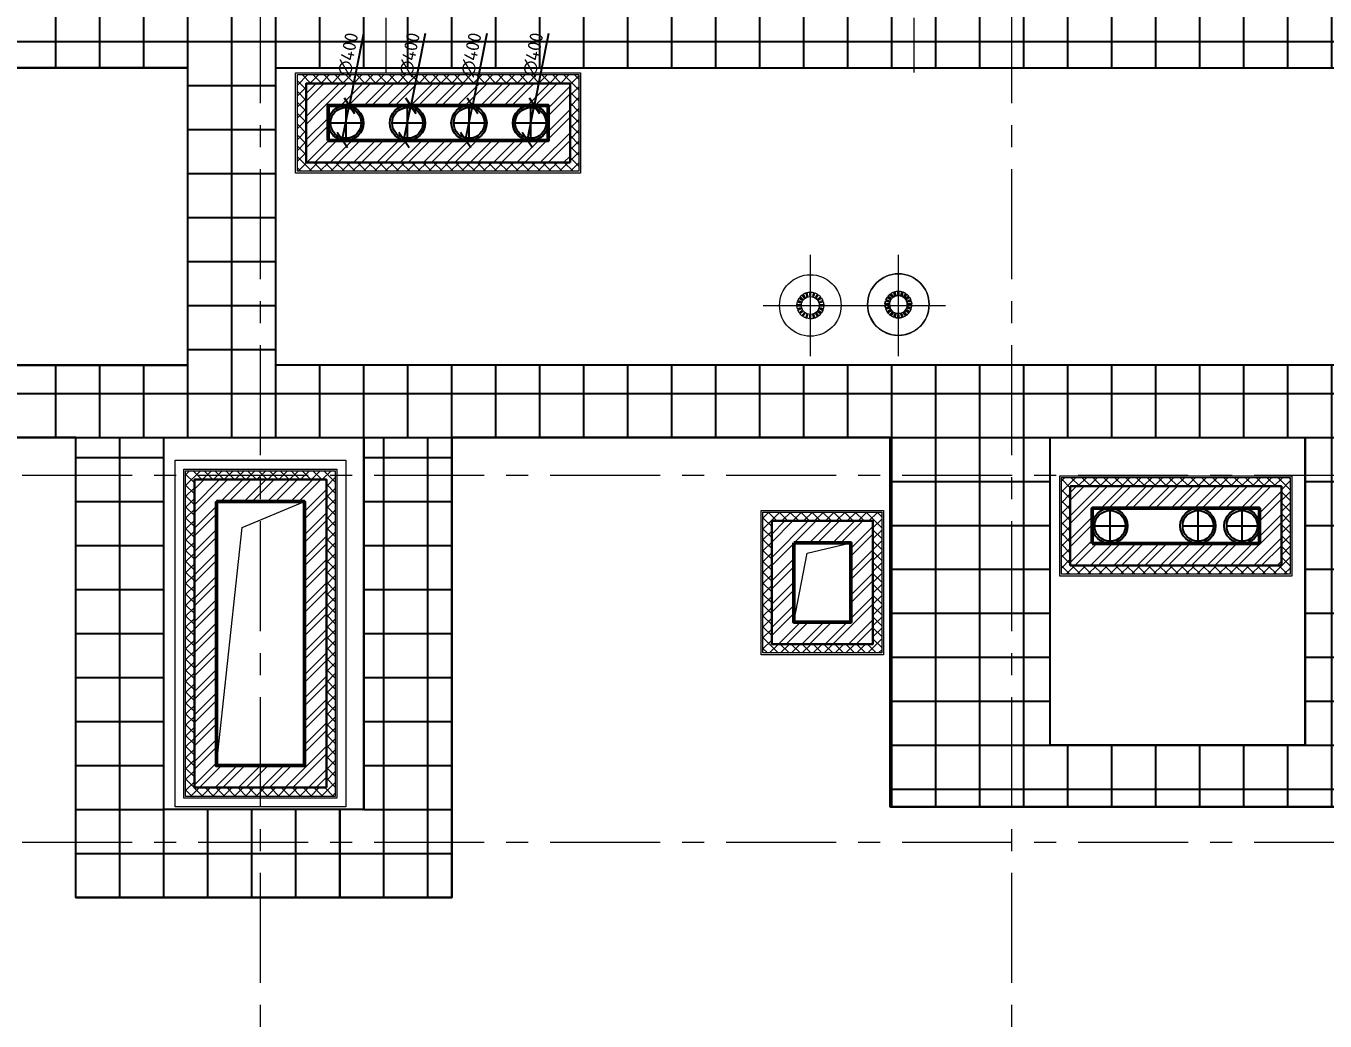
# Model space of a CAD drawing. Header units: millimetres. Extents: x -8689834 to 9419935, y 0 to 135940.
# Drawn here: x 499035 to 513797, y 68962 to 80272 of the extents above; entities that cross this region are included whole.
import ezdxf
from ezdxf import colors
from ezdxf.entities.mleader import LeaderData, LeaderLine
from ezdxf.math import Vec2, Vec3

# ---------------------------------------------------------------- set-up
doc = ezdxf.new("R2010")
doc.units = ezdxf.units.MM
doc.header["$MEASUREMENT"] = 0
doc.linetypes.add('CENTER', pattern=[2, 1.25, -0.25, 0.25, -0.25])
doc.layers.get('0').update_dxf_attribs({"color": 250, "lineweight": 9})
for name, color, linetype, lineweight in [('АР_Воронки н', 82, 'Continuous', 9), ('АР_Оси', 7, 'Continuous', 9), ('АР_Отметки', 250, 'Continuous', 15), ('АР_Перегородки кирпич', 244, 'Continuous', 30), ('АР_Перегородки_кирпич_Штрих', 244, 'Continuous', 5), ('АР_Утеплитель', 154, 'Continuous', 9), ('АР_Штрих утеплитель', 24, 'Continuous', 13), ('ОБОРУДОВАНИЕ', 253, 'Continuous', 5), ('ПРОЕМЫ ОВ', 173, 'Continuous', 50)]:
    doc.layers.add(name, color=color, linetype=linetype, lineweight=lineweight)
for name, color, linetype in [('АР_Кровля дорожки', 245, 'Continuous'), ('М_дефлектор', 122, 'Continuous'), ('М_проемы ОВ', 30, 'Continuous'), ('М_проемы ОВ вч', 210, 'Continuous'), ('Тонкая', 7, 'Continuous')]:
    doc.layers.add(name, color=color, linetype=linetype)
doc.layers.get('0').freeze()
doc.styles.add('ISOCPEUR', font='isocpeur.ttf', dxfattribs={"width": 0.7})
doc.styles.add('RomanS', font='isocpeur.ttf')
doc.dimstyles.new('Тимур', dxfattribs={"dimscale": 100, "dimtxt": 250, "dimasz": 1.5, "dimexe": 1, "dimexo": 0, "dimgap": 0.5, "dimtad": 1, "dimdec": 0, "dimrnd": 10, "dimzin": 12, "dimdsep": 46, "dimtxsty": 'RomanS', "dimblk1": 'OBLIQUE', "dimblk2": 'OBLIQUE', "dimsah": 1, "dimcen": 3, "dimdle": 1, "dimclrd": 256, "dimclre": 256, "dimclrt": 256, "dimadec": 0, "dimazin": 0, "dimtfac": 0.666667, "dimtdec": 0, "dimtmove": 0, "dimatfit": 3, "dimldrblk": 'OBLIQUE', "dimfxl": 1, "dimtvp": 1, "dimtolj": 1, "dimtzin": 12, "dimlwd": -1, "dimlwe": -1, "dimarcsym": 0})
pattern_1 = [(90, (508874.3, 75595.77), (-500, 0), []), (180, (508874.3, 75595.77), (-3e-14, -500), [])]

# ---------------------------------------------------------------- blocks, each defined once
blk = doc.blocks.new('_DotSmall')
at = {"color": 0, "linetype": 'ByBlock', "const_width": 0.5}
blk.add_lwpolyline([(-0.0625, 0, 1), (0.0625, 0, 1)], format="xyb", close=True, dxfattribs=at)
blk = doc.blocks.new('M_Сток крыши - Сетчатый фильтр 380 мм - Слив 200 мм 2-3193379-Кровля')
at = {"layer": 'ОБОРУДОВАНИЕ', "color": 3, "lineweight": 20, "flags": 128}
for points in [[(-6, 112), (-6, 132), (-6, 152)], [(6, 152), (6, 132), (6, 112)], [(-152, 9), (-132, 9), (-112, 9)], [(-108, 31), (-127, 37), (-146, 44)], [(-142, 56), (-123, 49), (-104, 43)], [(-93, 63), (-109, 74), (-126, 86)], [(-118, 96), (-102, 85), (-86, 73)], [(-70, 88), (-82, 104), (-93, 120)], [(-83, 128), (-71, 112), (-59, 95)], [(-40, 105), (-46, 124), (-52, 143)], [(-40, 147), (-34, 128), (-28, 109)], [(28, 109), (34, 128), (40, 147)], [(52, 143), (46, 124), (40, 105)], [(59, 95), (71, 112), (83, 128)], [(93, 120), (82, 104), (70, 88)], [(86, 73), (102, 85), (118, 96)], [(126, 86), (109, 74), (93, 63)], [(104, 43), (123, 49), (142, 56)], [(146, 44), (127, 37), (108, 31)], [(112, 9), (132, 9), (152, 9)], [(-112, -4), (-132, -4), (-152, -4)], [(-147, -38), (-128, -32), (-109, -26)], [(-106, -38), (-125, -44), (-144, -51)], [(-128, -82), (-112, -71), (-96, -59)], [(-88, -69), (-105, -81), (-121, -93)], [(-96, -118), (-84, -102), (-72, -86)], [(-62, -94), (-74, -110), (-86, -126)], [(-54, -143), (-48, -124), (-42, -104)], [(-29, -108), (-36, -128), (-42, -147)], [(-6, -152), (-6, -132), (-6, -112)], [(6, -112), (6, -132), (6, -152)], [(42, -147), (36, -128), (29, -108)], [(42, -104), (48, -124), (54, -143)], [(86, -126), (74, -110), (62, -94)], [(72, -86), (84, -102), (96, -118)], [(121, -93), (105, -81), (88, -69)], [(96, -59), (112, -71), (128, -82)], [(144, -51), (125, -44), (106, -38)], [(109, -26), (128, -32), (147, -38)], [(152, -4), (132, -4), (112, -4)]]:
    blk.add_lwpolyline(points, dxfattribs=at)
at = {"layer": 'ОБОРУДОВАНИЕ', "color": 3, "lineweight": 20}
for radius, start, end in [(350, 360, 180), (152, 92.388, 105.2896), (152, 74.7104, 87.612), (152, 163.3962, 176.5684), (152, 145.5443, 158.6195), (152, 127.775, 140.7677), (112, 175.3454, 180), (112, 157.4148, 163.893), (102, 360, 180), (112, 139.6161, 146.0938), (152, 110.0657, 122.9987), (112, 121.9295, 128.4067), (112, 104.3243, 110.801), (112, 86.7618, 93.2382), (112, 69.199, 75.6757), (152, 57.0013, 69.9343), (112, 51.5933, 58.0705), (112, 33.9062, 40.3839), (152, 39.2323, 52.225), (112, 16.107, 22.5852), (112, 360, 4.6546), (152, 21.3805, 34.4557), (152, 3.4316, 16.6038), (350, 180, 360), (152, 181.3452, 194.6195), (152, 199.3962, 212.7677), (152, 217.5443, 230.9987), (112, 180, 181.8238), (112, 193.4148, 199.893), (102, 180, 360), (112, 211.6161, 218.0938), (152, 235.775, 249.2896), (112, 229.9295, 236.4067), (112, 248.3243, 254.801), (152, 254.0657, 267.612), (112, 266.7618, 273.2382), (152, 272.388, 285.9343), (112, 285.199, 291.6757), (152, 290.7104, 304.225), (112, 303.5933, 310.0705), (112, 321.9062, 328.3839), (152, 309.0013, 322.4557), (112, 340.107, 346.5852), (112, 358.1762, 360), (152, 327.2323, 340.6038), (152, 345.3805, 358.6548)]:
    blk.add_arc((0, 0), radius, start, end, dxfattribs=at)
blk = doc.blocks.new('A$C357e6c43')
at = {"layer": 'АР_Воронки н', "flags": 128}
for points in [[(-6, 112), (-6, 132), (-6, 152)], [(6, 152), (6, 132), (6, 112)], [(-152, 9), (-132, 9), (-112, 9)], [(-108, 31), (-127, 37), (-146, 44)], [(-142, 56), (-123, 49), (-104, 43)], [(-93, 63), (-109, 74), (-126, 86)], [(-118, 96), (-102, 85), (-86, 73)], [(-70, 88), (-82, 104), (-93, 120)], [(-83, 128), (-71, 112), (-59, 95)], [(-40, 105), (-46, 124), (-52, 143)], [(-40, 147), (-34, 128), (-28, 109)], [(28, 109), (34, 128), (40, 147)], [(52, 143), (46, 124), (40, 105)], [(59, 95), (71, 112), (83, 128)], [(93, 120), (82, 104), (70, 88)], [(86, 73), (102, 85), (118, 96)], [(126, 86), (109, 74), (93, 63)], [(104, 43), (123, 49), (142, 56)], [(146, 44), (127, 37), (108, 31)], [(112, 9), (132, 9), (152, 9)], [(-112, -4), (-132, -4), (-152, -4)], [(-147, -38), (-128, -32), (-109, -26)], [(-106, -38), (-125, -44), (-144, -51)], [(-128, -82), (-112, -71), (-96, -59)], [(-88, -69), (-105, -81), (-121, -93)], [(-96, -118), (-84, -102), (-72, -86)], [(-62, -94), (-74, -110), (-86, -126)], [(-54, -143), (-48, -124), (-42, -104)], [(-29, -108), (-36, -128), (-42, -147)], [(-6, -152), (-6, -132), (-6, -112)], [(6, -112), (6, -132), (6, -152)], [(42, -147), (36, -128), (29, -108)], [(42, -104), (48, -124), (54, -143)], [(86, -126), (74, -110), (62, -94)], [(72, -86), (84, -102), (96, -118)], [(121, -93), (105, -81), (88, -69)], [(96, -59), (112, -71), (128, -82)], [(144, -51), (125, -44), (106, -38)], [(109, -26), (128, -32), (147, -38)], [(152, -4), (132, -4), (112, -4)]]:
    blk.add_lwpolyline(points, dxfattribs=at)
at = {"layer": 'АР_Воронки н'}
for radius, start, end in [(350, 0, 180), (152, 92.388, 105.2896), (152, 74.7104, 87.612), (350, 180, 0), (152, 163.3962, 176.5684), (152, 145.5443, 158.6195), (152, 127.775, 140.7677), (112, 175.3454, 180), (112, 180, 181.8238), (112, 157.4148, 163.893), (102, 0, 180), (102, 180, 0), (112, 139.6161, 146.0938), (152, 110.0657, 122.9987), (112, 121.9295, 128.4067), (112, 104.3243, 110.801), (112, 86.7618, 93.2382), (112, 69.199, 75.6757), (152, 57.0013, 69.9343), (112, 51.5933, 58.0705), (112, 33.9062, 40.3839), (152, 39.2323, 52.225), (112, 16.107, 22.5852), (112, 0, 4.6546), (112, 358.1762, 0), (152, 21.3805, 34.4557), (152, 3.4316, 16.6038), (152, 181.3452, 194.6195), (152, 199.3962, 212.7677), (152, 217.5443, 230.9987), (112, 193.4148, 199.893), (112, 211.6161, 218.0938), (152, 235.775, 249.2896), (112, 229.9295, 236.4067), (112, 248.3243, 254.801), (152, 254.0657, 267.612), (112, 266.7618, 273.2382), (152, 272.388, 285.9343), (112, 285.199, 291.6757), (152, 290.7104, 304.225), (112, 303.5933, 310.0705), (112, 321.9062, 328.3839), (152, 309.0013, 322.4557), (112, 340.107, 346.5852), (152, 327.2323, 340.6038), (152, 345.3805, 358.6548)]:
    blk.add_arc((0, 0), radius, start, end, dxfattribs=at)
blk = doc.blocks.new('A$C8068bb3d')
at = {"layer": 'АР_Оси', "linetype": 'CENTER', "ltscale": 1000}
for p, q in [((0, -576), (0, 576)), ((537, 0), (-537, 0))]:
    blk.add_line(p, q, dxfattribs=at)
blk = doc.blocks.new('A$Cd8bddbec')
at = {"color": 251, "linetype": 'ByBlock'}
for points in [[(-2, 175), (-2, -175)], [(-175, 0), (175, 0)]]:
    blk.add_lwpolyline(points, dxfattribs=at)
blk.add_circle((0, 0), 175, dxfattribs=at)
at = {"layer": 'М_дефлектор'}
blk.add_circle((-2, 0), 200, dxfattribs=at)
blk = doc.blocks.new('_Oblique')
at = {"color": 0, "linetype": 'ByBlock', "lineweight": -2}
blk.add_line((-0.5, -0.5), (0.5, 0.5), dxfattribs=at)
blk = doc.blocks.new('*D727')
at = {"layer": 'М_проемы ОВ', "transparency": 16777216}
for p in [(502870, 80185), (502630, 78974)]:
    blk.add_line(p, (502708, 79366), dxfattribs=at)
at = {"layer": 'М_проемы ОВ', "linetype": 'ByBlock', "transparency": 16777216, "xscale": 150, "yscale": 150, "zscale": 150}
for p, rotation in [((502708, 79366), 258.7608743418975), ((502630, 78974), 78.76087434189743)]:
    blk.add_blockref('_Oblique', p, dxfattribs=dict(at, rotation=rotation))
at = {"layer": 'М_проемы ОВ', "linetype": 'ByBlock', "transparency": 16777216, "insert": (502696, 79947), "char_height": 150, "attachment_point": 5, "rotation": 78.7609, "style": 'RomanS'}
blk.add_mtext('\\A1;∅400', dxfattribs=at)
blk = doc.blocks.new('*D728')
at = {"layer": 'М_проемы ОВ', "transparency": 16777216}
for p in [(503570, 80185), (503330, 78974)]:
    blk.add_line(p, (503408, 79366), dxfattribs=at)
at = {"layer": 'М_проемы ОВ', "linetype": 'ByBlock', "transparency": 16777216, "xscale": 150, "yscale": 150, "zscale": 150}
for p, rotation in [((503408, 79366), 258.7608743418975), ((503330, 78974), 78.76087434189743)]:
    blk.add_blockref('_Oblique', p, dxfattribs=dict(at, rotation=rotation))
at = {"layer": 'М_проемы ОВ', "linetype": 'ByBlock', "transparency": 16777216, "insert": (503396, 79947), "char_height": 150, "attachment_point": 5, "rotation": 78.7609, "style": 'RomanS'}
blk.add_mtext('\\A1;∅400', dxfattribs=at)
blk = doc.blocks.new('*D729')
at = {"layer": 'М_проемы ОВ', "transparency": 16777216}
for p in [(504272, 80185), (504031, 78974)]:
    blk.add_line(p, (504109, 79366), dxfattribs=at)
at = {"layer": 'М_проемы ОВ', "linetype": 'ByBlock', "transparency": 16777216, "xscale": 150, "yscale": 150, "zscale": 150}
for p, rotation in [((504109, 79366), 258.7608743418958), ((504031, 78974), 78.76087434189583)]:
    blk.add_blockref('_Oblique', p, dxfattribs=dict(at, rotation=rotation))
at = {"layer": 'М_проемы ОВ', "linetype": 'ByBlock', "transparency": 16777216, "insert": (504097, 79947), "char_height": 150, "attachment_point": 5, "rotation": 78.7609, "style": 'RomanS'}
blk.add_mtext('\\A1;∅400', dxfattribs=at)
blk = doc.blocks.new('*D730')
at = {"layer": 'М_проемы ОВ', "transparency": 16777216}
for p in [(504974, 80185), (504733, 78974)]:
    blk.add_line(p, (504811, 79366), dxfattribs=at)
at = {"layer": 'М_проемы ОВ', "linetype": 'ByBlock', "transparency": 16777216, "xscale": 150, "yscale": 150, "zscale": 150}
for p, rotation in [((504811, 79366), 258.7608743418975), ((504733, 78974), 78.76087434189743)]:
    blk.add_blockref('_Oblique', p, dxfattribs=dict(at, rotation=rotation))
at = {"layer": 'М_проемы ОВ', "linetype": 'ByBlock', "transparency": 16777216, "insert": (504799, 79947), "char_height": 150, "attachment_point": 5, "rotation": 78.7609, "style": 'RomanS'}
blk.add_mtext('\\A1;∅400', dxfattribs=at)

msp = doc.modelspace()

# ---------------------------------------------------------------- hatches: boundary and pattern name
at = {"layer": 'АР_Кровля дорожки', "ltscale": 500}
h = msp.add_hatch(dxfattribs=at)
h.set_pattern_fill('ANSI37', color=256, scale=4000, angle=45, style=2, double=1)
h.set_pattern_definition(pattern_1)
h.paths.add_polyline_path([(495727.5, 79794.8), (495727.5, 80614.9), (479794, 80614.9), (479794, 81630.8), (474238.5, 81630.8), (474238.5, 80792.5), (478874.9, 80792.5), (478874.9, 79794.8)])
h.paths.add_polyline_path([(497474.7, 80614.9), (497474.7, 79794.8), (500874.2, 79794.8), (500874.2, 76415.9), (501874.6, 76415.9), (501874.6, 79794.8), (520357, 79794.8), (521157, 80614.9)])
edge = h.paths.add_edge_path()
edge.add_line((496710.3, 80614.9), (496710.3, 80411.7))
edge.add_arc((496835.3, 80411.7), 125, 180, 360)
edge.add_line((496960.3, 80411.7), (496960.3, 80614.9))
edge.add_line((496960.3, 80614.9), (496710.3, 80614.9))
edge = h.paths.add_edge_path()
edge.add_line((496276.2, 80614.9), (496276.2, 80411.7))
edge.add_arc((496433.7, 80411.7), 157.5, 180, 360)
edge.add_line((496591.2, 80411.7), (496591.2, 80614.9))
edge.add_line((496591.2, 80614.9), (496276.2, 80614.9))
h = msp.add_hatch(dxfattribs=at)
h.set_pattern_fill('ANSI37', color=256, scale=4000, angle=45, style=2, double=1)
h.set_pattern_definition(pattern_1)
h.paths.add_polyline_path([(499601, 76415.9), (493238.5, 76415.9), (493238.5, 75595.8), (499601, 75595.8)])
h = msp.add_hatch(dxfattribs=at)
h.set_pattern_fill('ANSI37', color=256, scale=4000, angle=45, style=2, double=1)
h.set_pattern_definition(pattern_1)
h.paths.add_polyline_path([(499413.4, 75595.8), (520357, 75595.8), (520357, 76415.9), (499413.4, 76415.9)])
h = msp.add_hatch(dxfattribs=at)
h.set_pattern_fill('ANSI37', color=256, scale=4000, angle=45, style=2, double=1)
h.set_pattern_definition([(90, (500601, 71365.84), (-500, 0), []), (180, (500601, 71365.84), (-3e-14, -500), [])])
h.paths.add_polyline_path([(500601, 75595.8), (499601, 75595.8), (499601, 75165.7), (500601, 75165.7)])
h.paths.add_polyline_path([(500601, 75165.7), (499601, 75165.7), (499601, 70995.7), (501881.8, 70995.7), (501881.8, 71365.8), (500601, 71365.8)])
h.paths.add_polyline_path([(501881.8, 70995.7), (499601, 70995.7), (499601, 70365.8), (501881.8, 70365.8)])
h.paths.add_polyline_path([(502874.7, 71366.4), (501881.8, 70995.7), (501881.8, 70365.8), (503874.7, 70365.8), (503874.7, 75595.8), (502874.7, 75595.8)])
h.paths.add_polyline_path([(502861.4, 71365.8), (501881.8, 71365.8), (501881.8, 70995.7), (502861.4, 71366.4)], flags=17)
h.paths.add_polyline_path([(500545.9, 73033.6), (500545.9, 73697.8)], flags=16)
h = msp.add_hatch(dxfattribs=at)
h.set_pattern_fill('ANSI37', color=256, scale=4000, angle=45, style=2, double=1)
h.set_pattern_definition(pattern_1)
h.paths.add_polyline_path([(510672.2, 75165.7), (508856.7, 75165.7), (508856.7, 71397.6), (514441.7, 71397.6), (514441.7, 72097.6), (510672.2, 72097.6)])
h.paths.add_polyline_path([(510672.2, 75595.8), (508856.7, 75595.8), (508856.7, 75165.7), (510672.2, 75166.2)])
h.paths.add_polyline_path([(508856.7, 74299.1), (508856.7, 74831)], flags=17)
h.paths.add_polyline_path([(508856.7, 72299.1), (508856.7, 72831)], flags=17)
h = msp.add_hatch(dxfattribs=at)
h.set_pattern_fill('ANSI37', color=256, scale=4000, angle=45, style=2, double=1)
h.set_pattern_definition(pattern_1)
h.paths.add_polyline_path([(514569.5, 75165.7), (513569.5, 75165.7), (513569.5, 72097.6), (514569.5, 72097.6)])
h.paths.add_polyline_path([(514569.5, 75595.8), (513569.5, 75595.8), (513569.5, 75165.7), (514569.5, 75165.7)])
h.paths.add_polyline_path([(513569.5, 74299.1), (513569.5, 74831)], flags=17)
h.paths.add_polyline_path([(513569.5, 72299.1), (513569.5, 72831)], flags=17)
at = {"layer": 'АР_Перегородки_кирпич_Штрих', "ltscale": 500}
h = msp.add_hatch(dxfattribs=at)
h.set_pattern_fill('ANSI32', color=256, scale=500)
h.set_pattern_definition([(45, (17129.94, 120), (-132.58252, 132.58252), []), (45, (17218.33, 120), (-132.58252, 132.58252), [])])
h.paths.add_polyline_path([(504967.3, 78970.3), (502469.1, 78970.3), (502469.1, 79370.3), (504967.3, 79370.3)], flags=16)
h.paths.add_polyline_path([(505217.3, 78720.3), (502219.1, 78720.3), (502219.1, 79620.3), (505217.3, 79620.3)])
h = msp.add_hatch(dxfattribs=at)
h.set_pattern_fill('ANSI32', color=256, scale=500)
h.paths.add_polyline_path([(502199.3, 71865.7), (501199.2, 71865.7), (501199.2, 74865.7), (502199.3, 74865.7)], flags=16)
h.paths.add_polyline_path([(502449.3, 71615.7), (500949.2, 71615.7), (500949.2, 75115.7), (502449.3, 75115.7)])
h = msp.add_hatch(dxfattribs=at)
h.set_pattern_fill('ANSI32', color=256, scale=500)
h.paths.add_polyline_path([(513050.7, 74390.1), (511152.4, 74390.1), (511152.4, 74790.1), (513050.7, 74790.1)], flags=16)
h.paths.add_polyline_path([(513300.7, 74140.2), (510902.4, 74140.1), (510902.4, 75040.1), (513300.7, 75040.2)])
h = msp.add_hatch(dxfattribs=at)
h.set_pattern_fill('ANSI32', color=256, scale=500)
h.paths.add_polyline_path([(507509.3, 74645.7), (508659.3, 74645.7), (508659.3, 73245.7), (507509.3, 73245.7)])
h.paths.add_polyline_path([(507759.3, 74395.7), (508409.3, 74395.7), (508409.3, 73495.7), (507759.3, 73495.7)], flags=16)
at = {"layer": 'АР_Утеплитель', "ltscale": 500}
h = msp.add_hatch(dxfattribs=at)
h.set_pattern_fill('ANSI37', color=256, scale=700)
h.set_pattern_definition([(45, (17129.94, 120), (-61.871843, 61.871843), []), (135, (17129.94, 120), (-61.871843, -61.871843), [])])
h.paths.add_polyline_path([(505317.3, 78620.3), (502119.1, 78620.3), (502119.1, 79720.3), (505317.3, 79720.3)])
h.paths.add_polyline_path([(505217.3, 78720.3), (502219.1, 78720.3), (502219.1, 79620.3), (505217.3, 79620.3)], flags=16)
h = msp.add_hatch(dxfattribs=at)
h.set_pattern_fill('ANSI37', color=256, scale=700)
h.paths.add_polyline_path([(502449.3, 71615.7), (500949.2, 71615.7), (500949.2, 75115.7), (502449.3, 75115.7)], flags=16)
h.paths.add_polyline_path([(502549.3, 71515.7), (500849.2, 71515.7), (500849.2, 75215.7), (502549.3, 75215.7)])
h = msp.add_hatch(dxfattribs=at)
h.set_pattern_fill('ANSI37', color=256, scale=700)
h.paths.add_polyline_path([(513300.7, 74140.2), (510902.4, 74140.1), (510902.4, 75040.1), (513300.7, 75040.2)], flags=16)
h.paths.add_polyline_path([(513400.7, 74040.2), (510802.4, 74040.1), (510802.4, 75140.1), (513400.7, 75140.2)])
h = msp.add_hatch(dxfattribs=at)
h.set_pattern_fill('ANSI37', color=256, scale=700)
h.paths.add_polyline_path([(507509.3, 74645.7), (508659.3, 74645.7), (508659.3, 73245.7), (507509.3, 73245.7)], flags=16)
h.paths.add_polyline_path([(507409.3, 74745.7), (508759.3, 74745.7), (508759.3, 73145.7), (507409.3, 73145.7)])
at = {"layer": 'АР_Штрих утеплитель', "ltscale": 500}
h = msp.add_hatch(dxfattribs=at)
h.set_pattern_fill('ANSI37', color=256, scale=700)
h.paths.add_polyline_path([(488125.4, 86470.7), (487311, 86470.7), (487254.1, 86370.7), (488125.4, 86370.7)])
h.paths.add_polyline_path([(487311, 86470.7), (485125.4, 86470.7), (485125.4, 86370.7), (487254.1, 86370.7)])
h.paths.add_polyline_path([(485125.4, 86470.7), (484719.3, 86470.7), (484719.3, 86370.7), (485125.4, 86370.7)])
h.paths.add_polyline_path([(484719.3, 86470.7), (484599.3, 86470.7), (484599.3, 86350.7), (484699.3, 86350.7), (484699.3, 86370.7), (484719.3, 86370.7)])
h.paths.add_polyline_path([(484699.3, 86350.7), (484599.3, 86350.7), (484599.3, 82608.9), (484699.3, 82507.6)], flags=17)
h.paths.add_polyline_path([(488674.3, 86470.7), (488125.4, 86470.7), (488125.4, 86370.7), (488674.3, 86370.7)])
h.paths.add_polyline_path([(491125.4, 86470.7), (488674.3, 86470.7), (488674.3, 86370.7), (491125.4, 86370.7)])
edge = h.paths.add_edge_path()
edge.add_line((519039.3, 86470.7), (491125.4, 86470.7))
edge.add_line((491125.4, 86470.7), (491125.4, 86370.7))
edge.add_line((491125.4, 86370.7), (518939.3, 86370.7))
edge.add_line((518939.3, 86370.7), (518939.3, 82505.7))
edge.add_line((518939.3, 82505.7), (529539.3, 82505.7))
edge.add_line((529539.3, 82505.7), (529539.3, 64635.7))
edge.add_line((529539.3, 64635.7), (535889.6, 64635.7))
edge.add_line((535889.6, 64635.7), (535889.6, 55285.7))
edge.add_line((535889.6, 55285.7), (523149.3, 55285.7))
edge.add_line((523149.3, 55285.7), (523149.3, 61635.7))
edge.add_line((523149.3, 61635.7), (515269.3, 61635.7))
edge.add_line((515269.3, 61635.7), (515269.3, 66825.7))
edge.add_line((515269.3, 66825.7), (506175.1, 66825.7))
edge.add_line((506175.1, 66825.7), (506175.1, 66244.5))
edge.add_line((506175.1, 66244.5), (506155.6, 66068.2))
edge.add_line((506155.6, 66068.2), (506141.9, 65984.2))
edge.add_line((506141.9, 65984.2), (506139, 65968))
edge.add_line((506139, 65968), (506076.4, 65639.5))
edge.add_line((506076.4, 65639.5), (506000.5, 65342.7))
edge.add_line((506000.5, 65342.7), (505851.9, 64925.9))
edge.add_arc((501860.9, 66451.5), 4272.6, 319.18314, 339.07997, ccw=False)
edge.add_arc((497562.1, 71117.2), 10600.2, 314.07966, 315.28219, ccw=False)
edge.add_arc((501930.8, 66599.1), 4315.4, 292.23076, 314.14191, ccw=False)
edge.add_arc((501910.9, 66605.1), 4328.5, 269.86222, 292.44587, ccw=False)
edge.add_arc((501906, 66682.9), 4406.3, 249.96788, 269.92729, ccw=False)
edge.add_arc((501848.5, 66565.3), 4276.1, 225.76952, 250.1526, ccw=False)
edge.add_arc((501989.4, 66546), 4362.1, 193.65104, 224.2664, ccw=False)
edge.add_arc((500211.3, 66232.6), 2562.8, 185.57656, 196.22526, ccw=False)
edge.add_line((497660.6, 65983.5), (497642.8, 66113.9))
edge.add_line((497642.8, 66113.9), (497625, 66244.2))
edge.add_line((497625, 66244.2), (497625, 66825.7))
edge.add_line((497625, 66825.7), (488494.3, 66825.7))
edge.add_line((488494.3, 66825.7), (488494.3, 61635.7))
edge.add_line((488494.3, 61635.7), (480374.2, 61635.5))
edge.add_line((480374.2, 61635.5), (480374.4, 58460.7))
edge.add_line((480374.4, 58460.7), (480374.5, 55285.7))
edge.add_line((480374.5, 55285.7), (467634.3, 55285.6))
edge.add_line((467634.3, 55285.6), (467634.2, 64635.7))
edge.add_line((467634.2, 64635.7), (473984.3, 64635.7))
edge.add_line((473984.3, 64635.7), (473984.3, 82505.7))
edge.add_line((473984.3, 82505.7), (484699.3, 82505.7))
edge.add_line((484699.3, 82505.7), (484599.3, 82605.7))
edge.add_line((484599.3, 82605.7), (473884.3, 82605.7))
edge.add_line((473884.3, 82605.7), (473884.3, 64735.7))
edge.add_line((473884.3, 64735.7), (467534.2, 64735.7))
edge.add_line((467534.2, 64735.7), (467534.3, 55185.7))
edge.add_line((467534.3, 55185.7), (480474.5, 55185.7))
edge.add_line((480474.5, 55185.7), (480474.3, 61535.7))
edge.add_line((480474.3, 61535.7), (488594.3, 61535.7))
edge.add_line((488594.3, 61535.7), (488594.3, 66725.7))
edge.add_line((488594.3, 66725.7), (497525, 66725.7))
edge.add_line((497525, 66725.7), (497525, 66237.4))
edge.add_line((497525, 66237.4), (497543.1, 66104.6))
edge.add_line((497543.1, 66104.6), (497561.3, 65971.9))
edge.add_arc((500388.5, 66262.9), 2842.2, 185.8771, 196.02248)
edge.add_arc((501992.2, 66548), 4465.5, 193.85838, 224.29859)
edge.add_arc((501842.9, 66555.8), 4365.4, 225.74069, 250.04366)
edge.add_arc((501905.5, 66682.6), 4506, 249.84489, 269.91997)
edge.add_arc((501902.1, 66644.7), 4468.1, 269.9629, 314.01068)
edge.add_line((505006.5, 63431.2), (505154.7, 63574.3))
edge.add_arc((501487.8, 66672.9), 4800.8, 319.80095, 338.22299)
edge.add_line((505946, 64891.8), (506096.4, 65314.3))
edge.add_line((506096.4, 65314.3), (506188.1, 65672.6))
edge.add_line((506188.1, 65672.6), (506240.4, 65967))
edge.add_line((506240.4, 65967), (506248.8, 66014.1))
edge.add_line((506248.8, 66014.1), (506275.1, 66238.7))
edge.add_line((506275.1, 66238.7), (506275.1, 66725.7))
edge.add_line((506275.1, 66725.7), (515169.3, 66725.7))
edge.add_line((515169.3, 66725.7), (515169.3, 61535.7))
edge.add_line((515169.3, 61535.7), (523049.3, 61535.7))
edge.add_line((523049.3, 61535.7), (523049.3, 55185.7))
edge.add_line((523049.3, 55185.7), (535989.6, 55185.7))
edge.add_line((535989.6, 55185.7), (535989.6, 64735.7))
edge.add_line((535989.6, 64735.7), (529639.3, 64735.7))
edge.add_line((529639.3, 64735.7), (529639.3, 82605.7))
edge.add_line((529639.3, 82605.7), (519039.3, 82605.7))
edge.add_line((519039.3, 82605.7), (519039.3, 86470.7))

# ---------------------------------------------------------------- linework, layer by layer
at = {"layer": 'АР_Кровля дорожки', "ltscale": 100}
for p, q in [((497474.7, 79794.8), (500874.2, 79794.8)), ((500874.2, 76415.9), (500874.2, 79794.8)), ((501874.6, 76415.9), (501874.6, 79794.8)), ((501877.9, 79794.8), (519001.3, 79794.8)), ((500874.2, 76415.9), (493238.5, 76415.9)), ((519001.3, 76415.9), (501881.7, 76415.9)), ((493238.5, 75595.8), (520357, 75595.8)), ((499601, 70365.8), (499601, 75595.8)), ((500601, 71365.8), (500601, 75595.8)), ((502874.7, 71365.8), (502874.7, 75595.8)), ((503874.7, 70365.8), (503874.7, 75595.8)), ((508856.7, 71397.6), (508856.7, 75595.8)), ((510672.2, 72097.6), (510672.2, 75595.8)), ((513569.5, 72097.6), (513569.5, 75595.8)), ((510672.2, 72097.6), (523645.5, 72097.6)), ((502874.7, 71365.8), (500601, 71365.8)), ((502601.5, 71365.8), (502601.5, 70365.8)), ((508856.7, 71397.6), (524868.6, 71397.6)), ((503861.4, 70365.8), (499601, 70365.8))]:
    msp.add_line(p, q, dxfattribs=at)
at = {"layer": 'АР_Кровля дорожки', "ltscale": 500}
for points in [[(493238.5, 76415.9), (500874.2, 76415.9), (500874.2, 79794.8), (497474.7, 79794.8)], [(521770.7, 71397.6), (508856.7, 71397.6), (508856.7, 75595.8), (503874.7, 75595.8), (503874.7, 70365.8), (499601, 70365.8), (499601, 75595.8), (493238.5, 75595.8)]]:
    msp.add_lwpolyline(points, dxfattribs=at)
for points in [[(501874.6, 79794.8), (519001.3, 79794.8), (519001.3, 76415.9), (501874.6, 76415.9)], [(500601, 75595.8), (502874.7, 75595.8), (502874.7, 71365.8), (500601, 71365.8)], [(510672.2, 75595.8), (513569.5, 75595.8), (513569.5, 72097.6), (510672.2, 72097.6)]]:
    msp.add_lwpolyline(points, close=True, dxfattribs=at)
at = {"layer": 'АР_Оси', "linetype": 'CENTER', "ltscale": 1000}
for p, q in [((503125.4, 134363.1), (503125.4, 79744.1)), ((509125.4, 134363.1), (509125.4, 79744.1)), ((501699.3, 53394.4), (501699.3, 88513.2)), ((510239.3, 53394.4), (510239.3, 88513.2)), ((454990.5, 75165.7), (538587.7, 75165.7)), ((454990.5, 70995.7), (538587.7, 70995.7))]:
    msp.add_line(p, q, dxfattribs=at)
at = {"layer": 'АР_Перегородки кирпич', "linetype": 'Continuous', "ltscale": 100}
for points in [[(505217.3, 78720.3), (502219.1, 78720.3), (502219.1, 79620.3), (505217.3, 79620.3)], [(504967.3, 78970.3), (502469.1, 78970.3), (502469.1, 79370.3), (504967.3, 79370.3)], [(502449.3, 71615.7), (500949.2, 71615.7), (500949.2, 75115.7), (502449.3, 75115.7)], [(513300.7, 74140.2), (510902.4, 74140.1), (510902.4, 75040.1), (513300.7, 75040.2)], [(502199.3, 71865.7), (501199.2, 71865.7), (501199.2, 74865.7), (502199.3, 74865.7)], [(513050.7, 74390.1), (511152.4, 74390.1), (511152.4, 74790.1), (513050.7, 74790.1)], [(507509.3, 74645.7), (508659.3, 74645.7), (508659.3, 73245.7), (507509.3, 73245.7)], [(507759.3, 74395.7), (508409.3, 74395.7), (508409.3, 73495.7), (507759.3, 73495.7)]]:
    msp.add_lwpolyline(points, close=True, dxfattribs=at)
at = {"layer": 'АР_Утеплитель', "ltscale": 500}
for points in [[(505337.3, 78600.3), (502099.1, 78600.3), (502099.1, 79740.3), (505337.3, 79740.3)], [(505317.3, 78620.3), (502119.1, 78620.3), (502119.1, 79720.3), (505317.3, 79720.3)], [(502669.3, 71395.7), (500729.2, 71395.7), (500729.2, 75335.7), (502669.3, 75335.7)], [(502569.3, 71495.7), (500829.2, 71495.7), (500829.2, 75235.7), (502569.3, 75235.7)], [(502549.3, 71515.7), (500849.2, 71515.7), (500849.2, 75215.7), (502549.3, 75215.7)], [(513420.7, 74020.2), (510782.4, 74020.1), (510782.4, 75160.1), (513420.7, 75160.2)], [(513400.7, 74040.2), (510802.4, 74040.1), (510802.4, 75140.1), (513400.7, 75140.2)], [(507389.3, 74765.7), (508779.3, 74765.7), (508779.3, 73125.7), (507389.3, 73125.7)], [(507409.3, 74745.7), (508759.3, 74745.7), (508759.3, 73145.7), (507409.3, 73145.7)]]:
    msp.add_lwpolyline(points, close=True, dxfattribs=at)
at = {"layer": 'М_проемы ОВ', "color": 1, "linetype": 'ByBlock'}
for centre in [(502668.6, 79170.2), (502670.4, 79170.4), (503368.6, 79170.2), (503370.4, 79170.4), (504070.4, 79170.4), (504070.4, 79170.2), (504770.4, 79170.4), (504772.2, 79170.3)]:
    msp.add_circle(centre, 200, dxfattribs=at)
at = {"layer": 'М_проемы ОВ вч', "ltscale": 500}
for centre in [(511352.4, 74590.1), (512352.4, 74590.1), (512852.4, 74590.1)]:
    msp.add_circle(centre, 200, dxfattribs=at)
at = {"layer": 'ПРОЕМЫ ОВ', "ltscale": 500}
for points in [[(502469.1, 78970.3), (504967.3, 78970.3), (504967.3, 79370.3), (502469.1, 79370.3)], [(501199.2, 74865.7), (502199.3, 74865.7), (502199.3, 71865.7), (501199.2, 71865.7)], [(511152.4, 74390.1), (513050.7, 74390.1), (513050.7, 74790.1), (511152.4, 74790.1)], [(507759.3, 74395.7), (508409.3, 74395.7), (508409.3, 73495.7), (507759.3, 73495.7)]]:
    msp.add_lwpolyline(points, close=True, dxfattribs=at)
at = {"layer": 'ПРОЕМЫ ОВ', "lineweight": 15, "ltscale": 500}
for points in [[(501199.2, 71865.7), (501490.6, 74570.6), (502199.3, 74865.7)], [(507759.3, 73495.7), (507913.2, 74278.8), (508409.3, 74395.7)]]:
    msp.add_lwpolyline(points, dxfattribs=at)

# ---------------------------------------------------------------- block references
at = {"layer": 'М_дефлектор'}
for p in [(502670.4, 79170.3), (503370.4, 79170.3), (504070.4, 79170.3), (504770.4, 79170.3), (511354.3, 74590.1), (512354.3, 74590.1), (512854.3, 74590.1)]:
    msp.add_blockref('A$Cd8bddbec', p, dxfattribs=at)
at = {"layer": 'Тонкая', "lineweight": 13, "ltscale": 500, "xscale": -1}
for p in [(507948.4, 77095.5), (508948.4, 77095.5)]:
    msp.add_blockref('A$C8068bb3d', p, dxfattribs=at)
at = {"layer": 'Тонкая', "ltscale": 500, "xscale": -1, "rotation": 90}
msp.add_blockref('M_Сток крыши - Сетчатый фильтр 380 мм - Слив 200 мм 2-3193379-Кровля', (507948.4, 77095.5), dxfattribs=at)
at = {"layer": 'Тонкая', "ltscale": 500, "xscale": -1}
for p in [(507948.4, 77095.5), (508948.4, 77105.4)]:
    msp.add_blockref('A$C357e6c43', p, dxfattribs=at)
at = {"layer": 'Тонкая', "ltscale": 500, "rotation": 180}
msp.add_blockref('M_Сток крыши - Сетчатый фильтр 380 мм - Слив 200 мм 2-3193379-Кровля', (508948.4, 77105.4), dxfattribs=at)

# ---------------------------------------------------------------- dimensions: what is measured, and where the dimension line sits
at = {"layer": 'М_проемы ОВ', "linetype": 'ByBlock'}
for p1, p2, picture, middle in [((502629.6, 78974.1), (502707.5, 79366.4), '*D727', (502695.5, 79947.4)), ((503329.6, 78974.1), (503407.5, 79366.4), '*D728', (503395.5, 79947.4)), ((504031.4, 78974.1), (504109.4, 79366.4), '*D729', (504097.4, 79947.4)), ((504733.2, 78974.1), (504811.2, 79366.5), '*D730', (504799.2, 79947.4))]:
    dim = msp.add_diameter_dim_2p(p1=p1, p2=p2, dimstyle='Тимур', override={"dimtxt": 1.5}, dxfattribs=at)
    dim.commit()
    dim.dimension.update_dxf_attribs({"geometry": picture, "text_midpoint": middle})

# ---------------------------------------------------------------- leaders
at = {"layer": 'АР_Отметки'}
ml = msp.add_multileader_mtext('Standard', dxfattribs=at)
ml.set_content('+19,400', color=256, style='ISOCPEUR')
ml.set_leader_properties(color=256, linetype='Continuous', lineweight=-1)
ml.set_arrow_properties(name='DOTSMALL')
ml.build(insert=Vec2(0, 0))
ml.multileader.update_dxf_attribs({"has_text_frame": 1, "text_left_attachment_type": 4, "text_right_attachment_type": 4, "dogleg_length": 100, "arrow_head_size": 180})
ctx = ml.context
ctx.base_point, ctx.char_height, ctx.arrow_head_size, ctx.landing_gap_size, ctx.plane_origin = Vec3(522386.5, 76516.7), 250, 180, 50, Vec3(522305.1, 74806)
ctx.left_attachment, ctx.right_attachment = 4, 4
notes = []
notes.append((ctx, [(0, (0, 0, 0), (0, 0), (1, 0), 1, [])]))
ctx.mtext.insert, ctx.mtext.width, ctx.mtext.defined_height, ctx.mtext.line_spacing_style, ctx.mtext.flow_direction = Vec3(522436.5, 76850), 696.035, 776.5, 2, 5
for ctx, leaders in notes:
    for number, flags, end, landing, length, lines in leaders:
        leader = LeaderData()
        leader.index, (leader.has_last_leader_line, leader.has_dogleg_vector, leader.attachment_direction) = number, flags
        leader.last_leader_point, leader.dogleg_vector, leader.dogleg_length = Vec3(end), Vec3(landing), length
        for number, points, colour, breaks in lines:
            line = LeaderLine()
            line.index, line.vertices, line.color, line.breaks = number, Vec3.list(points), colors.encode_raw_color(colour), breaks
            leader.lines.append(line)
        ctx.leaders.append(leader)

doc.saveas('drawing.dxf')
